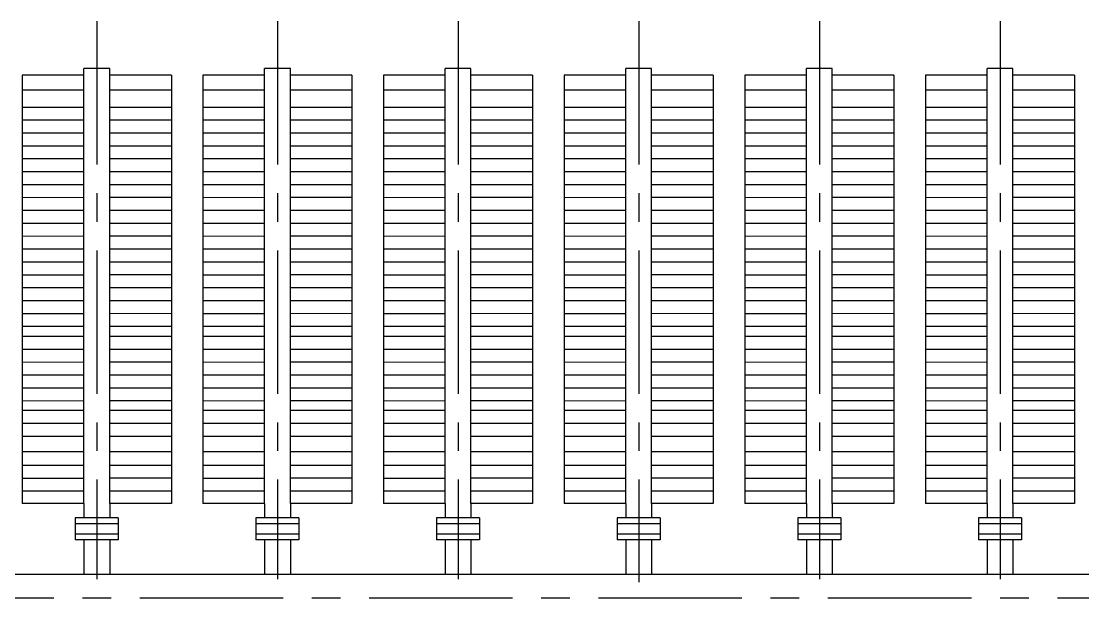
# Model space of a CAD drawing. Header units: inches. Extents: x -283 to 311, y 735 to 1155.
# Drawn here: x -179.5 to -86.9, y 892.9 to 943.2 of the extents above; entities that cross this region are included whole.
import ezdxf

# ---------------------------------------------------------------- set-up
doc = ezdxf.new("R2010")
doc.units = ezdxf.units.IN
doc.header["$LTSCALE"] = 10
doc.linetypes.add('CENTER', pattern=[2, 1.25, -0.25, 0.25, -0.25])
doc.layers.add('2中心线层', color=1, linetype='CENTER', lineweight=25)

msp = doc.modelspace()

# ---------------------------------------------------------------- linework, layer by layer
for p, q in [((-179.4106, 938.4765), (-179.4106, 901.0758)), ((-174.0356, 938.4765), (-179.4106, 938.4765)), ((-171.7856, 939.0533), (-174.0356, 939.0533)), ((-174.0356, 901.0758), (-174.0356, 939.0533)), ((-171.7856, 901.0758), (-171.7856, 939.0533)), ((-166.4106, 938.4765), (-171.7856, 938.4765)), ((-166.4106, 938.4765), (-166.4106, 901.0758)), ((-163.6606, 938.4765), (-163.6606, 901.0758)), ((-158.2856, 938.4765), (-163.6606, 938.4765)), ((-156.0356, 939.0533), (-158.2856, 939.0533)), ((-158.2856, 901.0758), (-158.2856, 939.0533)), ((-156.0356, 901.0758), (-156.0356, 939.0533)), ((-150.6606, 938.4765), (-156.0356, 938.4765)), ((-150.6606, 938.4765), (-150.6606, 901.0758)), ((-147.9106, 938.4765), (-147.9106, 901.0758)), ((-142.5356, 938.4765), (-147.9106, 938.4765)), ((-140.2856, 939.0533), (-142.5356, 939.0533)), ((-142.5356, 901.0758), (-142.5356, 939.0533)), ((-140.2856, 901.0758), (-140.2856, 939.0533)), ((-134.9106, 938.4765), (-140.2856, 938.4765)), ((-134.9106, 938.4765), (-134.9106, 901.0758)), ((-132.1606, 938.4765), (-132.1606, 901.0758)), ((-126.7856, 938.4765), (-132.1606, 938.4765)), ((-124.5356, 939.0533), (-126.7856, 939.0533)), ((-126.7856, 901.0758), (-126.7856, 939.0533)), ((-124.5356, 901.0758), (-124.5356, 939.0533)), ((-119.1606, 938.4765), (-124.5356, 938.4765)), ((-119.1606, 938.4765), (-119.1606, 901.0758)), ((-116.4106, 938.4765), (-116.4106, 901.0758)), ((-111.0356, 938.4765), (-116.4106, 938.4765)), ((-108.7856, 939.0533), (-111.0356, 939.0533)), ((-111.0356, 901.0758), (-111.0356, 939.0533)), ((-108.7856, 901.0758), (-108.7856, 939.0533)), ((-103.4106, 938.4765), (-108.7856, 938.4765)), ((-103.4106, 938.4765), (-103.4106, 901.0758)), ((-100.6606, 938.4765), (-100.6606, 901.0758)), ((-95.2856, 938.4765), (-100.6606, 938.4765)), ((-93.0356, 939.0533), (-95.2856, 939.0533)), ((-95.2856, 901.0758), (-95.2856, 939.0533)), ((-93.0356, 901.0758), (-93.0356, 939.0533)), ((-87.6606, 938.4765), (-93.0356, 938.4765)), ((-87.6606, 938.4765), (-87.6606, 901.0758)), ((-174.0356, 901.0758), (-174.0356, 937.7258)), ((-171.7856, 901.0758), (-171.7856, 937.7258)), ((-158.2856, 901.0758), (-158.2856, 937.7258)), ((-156.0356, 901.0758), (-156.0356, 937.7258)), ((-142.5356, 901.0758), (-142.5356, 937.7258)), ((-140.2856, 901.0758), (-140.2856, 937.7258)), ((-126.7856, 901.0758), (-126.7856, 937.7258)), ((-124.5356, 901.0758), (-124.5356, 937.7258)), ((-111.0356, 901.0758), (-111.0356, 937.7258)), ((-108.7856, 901.0758), (-108.7856, 937.7258)), ((-95.2856, 901.0758), (-95.2856, 937.7258)), ((-93.0356, 901.0758), (-93.0356, 937.7258)), ((-179.4106, 937.149), (-179.4106, 901.0758)), ((-174.0356, 937.149), (-179.4106, 937.149)), ((-166.4106, 937.149), (-171.7856, 937.149)), ((-166.4106, 937.149), (-166.4106, 901.0758)), ((-163.6606, 937.149), (-163.6606, 901.0758)), ((-158.2856, 937.149), (-163.6606, 937.149)), ((-150.6606, 937.149), (-156.0356, 937.149)), ((-150.6606, 937.149), (-150.6606, 901.0758)), ((-147.9106, 937.149), (-147.9106, 901.0758)), ((-142.5356, 937.149), (-147.9106, 937.149)), ((-134.9106, 937.149), (-140.2856, 937.149)), ((-134.9106, 937.149), (-134.9106, 901.0758)), ((-132.1606, 937.149), (-132.1606, 901.0758)), ((-126.7856, 937.149), (-132.1606, 937.149)), ((-119.1606, 937.149), (-124.5356, 937.149)), ((-119.1606, 937.149), (-119.1606, 901.0758)), ((-116.4106, 937.149), (-116.4106, 901.0758)), ((-111.0356, 937.149), (-116.4106, 937.149)), ((-103.4106, 937.149), (-108.7856, 937.149)), ((-103.4106, 937.149), (-103.4106, 901.0758)), ((-100.6606, 937.149), (-100.6606, 901.0758)), ((-95.2856, 937.149), (-100.6606, 937.149)), ((-87.6606, 937.149), (-93.0356, 937.149)), ((-87.6606, 937.149), (-87.6606, 901.0758)), ((-174.0347, 935.6521), (-179.4097, 935.649)), ((-166.4106, 935.6565), (-171.7847, 935.6534)), ((-158.2847, 935.6521), (-163.6597, 935.649)), ((-150.6606, 935.6565), (-156.0347, 935.6534)), ((-142.5347, 935.6521), (-147.9097, 935.649)), ((-134.9106, 935.6565), (-140.2847, 935.6534)), ((-126.7847, 935.6521), (-132.1597, 935.649)), ((-119.1606, 935.6565), (-124.5347, 935.6534)), ((-111.0347, 935.6521), (-116.4097, 935.649)), ((-103.4106, 935.6565), (-108.7847, 935.6534)), ((-95.2847, 935.6521), (-100.6597, 935.649)), ((-87.6606, 935.6565), (-93.0347, 935.6534)), ((-174.0341, 934.5271), (-179.4091, 934.524)), ((-174.0341, 934.5271), (-179.4091, 934.524)), ((-166.4106, 934.5315), (-171.7841, 934.5284)), ((-166.4106, 934.5315), (-171.7841, 934.5284)), ((-158.2841, 934.5271), (-163.6591, 934.524)), ((-158.2841, 934.5271), (-163.6591, 934.524)), ((-150.6606, 934.5315), (-156.0341, 934.5284)), ((-150.6606, 934.5315), (-156.0341, 934.5284)), ((-142.5341, 934.5271), (-147.9091, 934.524)), ((-142.5341, 934.5271), (-147.9091, 934.524)), ((-134.9106, 934.5315), (-140.2841, 934.5284)), ((-134.9106, 934.5315), (-140.2841, 934.5284)), ((-126.7841, 934.5271), (-132.1591, 934.524)), ((-126.7841, 934.5271), (-132.1591, 934.524)), ((-119.1606, 934.5315), (-124.5341, 934.5284)), ((-119.1606, 934.5315), (-124.5341, 934.5284)), ((-111.0341, 934.5271), (-116.4091, 934.524)), ((-111.0341, 934.5271), (-116.4091, 934.524)), ((-103.4106, 934.5315), (-108.7841, 934.5284)), ((-103.4106, 934.5315), (-108.7841, 934.5284)), ((-95.2841, 934.5271), (-100.6591, 934.524)), ((-95.2841, 934.5271), (-100.6591, 934.524)), ((-87.6606, 934.5315), (-93.0341, 934.5284)), ((-87.6606, 934.5315), (-93.0341, 934.5284)), ((-174.0334, 933.4021), (-179.4084, 933.399)), ((-174.0334, 933.4021), (-179.4084, 933.399)), ((-166.4106, 933.4065), (-171.7834, 933.4034)), ((-166.4106, 933.4065), (-171.7834, 933.4034)), ((-158.2834, 933.4021), (-163.6584, 933.399)), ((-158.2834, 933.4021), (-163.6584, 933.399)), ((-150.6606, 933.4065), (-156.0334, 933.4034)), ((-150.6606, 933.4065), (-156.0334, 933.4034)), ((-142.5334, 933.4021), (-147.9084, 933.399)), ((-142.5334, 933.4021), (-147.9084, 933.399)), ((-134.9106, 933.4065), (-140.2834, 933.4034)), ((-134.9106, 933.4065), (-140.2834, 933.4034)), ((-126.7834, 933.4021), (-132.1584, 933.399)), ((-126.7834, 933.4021), (-132.1584, 933.399)), ((-119.1606, 933.4065), (-124.5334, 933.4034)), ((-119.1606, 933.4065), (-124.5334, 933.4034)), ((-111.0334, 933.4021), (-116.4084, 933.399)), ((-111.0334, 933.4021), (-116.4084, 933.399)), ((-103.4106, 933.4065), (-108.7834, 933.4034)), ((-103.4106, 933.4065), (-108.7834, 933.4034)), ((-95.2834, 933.4021), (-100.6584, 933.399)), ((-95.2834, 933.4021), (-100.6584, 933.399)), ((-87.6606, 933.4065), (-93.0334, 933.4034)), ((-87.6606, 933.4065), (-93.0334, 933.4034)), ((-174.0328, 932.2771), (-179.4078, 932.274)), ((-174.0328, 932.2771), (-179.4078, 932.274)), ((-166.4106, 932.2815), (-171.7828, 932.2784)), ((-166.4106, 932.2815), (-171.7828, 932.2784)), ((-158.2828, 932.2771), (-163.6578, 932.274)), ((-158.2828, 932.2771), (-163.6578, 932.274)), ((-150.6606, 932.2815), (-156.0328, 932.2784)), ((-150.6606, 932.2815), (-156.0328, 932.2784)), ((-142.5328, 932.2771), (-147.9078, 932.274)), ((-142.5328, 932.2771), (-147.9078, 932.274)), ((-134.9106, 932.2815), (-140.2828, 932.2784)), ((-134.9106, 932.2815), (-140.2828, 932.2784)), ((-126.7828, 932.2771), (-132.1578, 932.274)), ((-126.7828, 932.2771), (-132.1578, 932.274)), ((-119.1606, 932.2815), (-124.5328, 932.2784)), ((-119.1606, 932.2815), (-124.5328, 932.2784)), ((-111.0328, 932.2771), (-116.4078, 932.274)), ((-111.0328, 932.2771), (-116.4078, 932.274)), ((-103.4106, 932.2815), (-108.7828, 932.2784)), ((-103.4106, 932.2815), (-108.7828, 932.2784)), ((-95.2828, 932.2771), (-100.6578, 932.274)), ((-95.2828, 932.2771), (-100.6578, 932.274)), ((-87.6606, 932.2815), (-93.0328, 932.2784)), ((-87.6606, 932.2815), (-93.0328, 932.2784)), ((-174.0321, 931.1521), (-179.4071, 931.149)), ((-174.0321, 931.1521), (-179.4071, 931.149)), ((-166.4106, 931.1565), (-171.7821, 931.1534)), ((-166.4106, 931.1565), (-171.7821, 931.1534)), ((-158.2821, 931.1521), (-163.6571, 931.149)), ((-158.2821, 931.1521), (-163.6571, 931.149)), ((-150.6606, 931.1565), (-156.0321, 931.1534)), ((-150.6606, 931.1565), (-156.0321, 931.1534)), ((-142.5321, 931.1521), (-147.9071, 931.149)), ((-142.5321, 931.1521), (-147.9071, 931.149)), ((-134.9106, 931.1565), (-140.2821, 931.1534)), ((-134.9106, 931.1565), (-140.2821, 931.1534)), ((-126.7821, 931.1521), (-132.1571, 931.149)), ((-126.7821, 931.1521), (-132.1571, 931.149)), ((-119.1606, 931.1565), (-124.5321, 931.1534)), ((-119.1606, 931.1565), (-124.5321, 931.1534)), ((-111.0321, 931.1521), (-116.4071, 931.149)), ((-111.0321, 931.1521), (-116.4071, 931.149)), ((-103.4106, 931.1565), (-108.7821, 931.1534)), ((-103.4106, 931.1565), (-108.7821, 931.1534)), ((-95.2821, 931.1521), (-100.6571, 931.149)), ((-95.2821, 931.1521), (-100.6571, 931.149)), ((-87.6606, 931.1565), (-93.0321, 931.1534)), ((-87.6606, 931.1565), (-93.0321, 931.1534)), ((-174.0315, 930.0271), (-179.4065, 930.024)), ((-174.0315, 930.0271), (-179.4065, 930.024)), ((-166.4106, 930.0315), (-171.7815, 930.0284)), ((-166.4106, 930.0315), (-171.7815, 930.0284)), ((-158.2815, 930.0271), (-163.6565, 930.024)), ((-158.2815, 930.0271), (-163.6565, 930.024)), ((-150.6606, 930.0315), (-156.0315, 930.0284)), ((-150.6606, 930.0315), (-156.0315, 930.0284)), ((-142.5315, 930.0271), (-147.9065, 930.024)), ((-142.5315, 930.0271), (-147.9065, 930.024)), ((-134.9106, 930.0315), (-140.2815, 930.0284)), ((-134.9106, 930.0315), (-140.2815, 930.0284)), ((-126.7815, 930.0271), (-132.1565, 930.024)), ((-126.7815, 930.0271), (-132.1565, 930.024)), ((-119.1606, 930.0315), (-124.5315, 930.0284)), ((-119.1606, 930.0315), (-124.5315, 930.0284)), ((-111.0315, 930.0271), (-116.4065, 930.024)), ((-111.0315, 930.0271), (-116.4065, 930.024)), ((-103.4106, 930.0315), (-108.7815, 930.0284)), ((-103.4106, 930.0315), (-108.7815, 930.0284)), ((-95.2815, 930.0271), (-100.6565, 930.024)), ((-95.2815, 930.0271), (-100.6565, 930.024)), ((-87.6606, 930.0315), (-93.0315, 930.0284)), ((-87.6606, 930.0315), (-93.0315, 930.0284)), ((-174.0308, 928.9021), (-179.4058, 928.899)), ((-174.0308, 928.9021), (-179.4058, 928.899)), ((-166.4106, 928.9065), (-171.7808, 928.9034)), ((-166.4106, 928.9065), (-171.7808, 928.9034)), ((-158.2808, 928.9021), (-163.6558, 928.899)), ((-158.2808, 928.9021), (-163.6558, 928.899)), ((-150.6606, 928.9065), (-156.0308, 928.9034)), ((-150.6606, 928.9065), (-156.0308, 928.9034)), ((-142.5308, 928.9021), (-147.9058, 928.899)), ((-142.5308, 928.9021), (-147.9058, 928.899)), ((-134.9106, 928.9065), (-140.2808, 928.9034)), ((-134.9106, 928.9065), (-140.2808, 928.9034)), ((-126.7808, 928.9021), (-132.1558, 928.899)), ((-126.7808, 928.9021), (-132.1558, 928.899)), ((-119.1606, 928.9065), (-124.5308, 928.9034)), ((-119.1606, 928.9065), (-124.5308, 928.9034)), ((-111.0308, 928.9021), (-116.4058, 928.899)), ((-111.0308, 928.9021), (-116.4058, 928.899)), ((-103.4106, 928.9065), (-108.7808, 928.9034)), ((-103.4106, 928.9065), (-108.7808, 928.9034)), ((-95.2808, 928.9021), (-100.6558, 928.899)), ((-95.2808, 928.9021), (-100.6558, 928.899)), ((-87.6606, 928.9065), (-93.0308, 928.9034)), ((-87.6606, 928.9065), (-93.0308, 928.9034)), ((-174.0302, 927.7771), (-179.4052, 927.774)), ((-174.0302, 927.7771), (-179.4052, 927.774)), ((-166.4106, 927.7815), (-171.7802, 927.7784)), ((-166.4106, 927.7815), (-171.7802, 927.7784)), ((-158.2802, 927.7771), (-163.6552, 927.774)), ((-158.2802, 927.7771), (-163.6552, 927.774)), ((-150.6606, 927.7815), (-156.0302, 927.7784)), ((-150.6606, 927.7815), (-156.0302, 927.7784)), ((-142.5302, 927.7771), (-147.9052, 927.774)), ((-142.5302, 927.7771), (-147.9052, 927.774)), ((-134.9106, 927.7815), (-140.2802, 927.7784)), ((-134.9106, 927.7815), (-140.2802, 927.7784)), ((-126.7802, 927.7771), (-132.1552, 927.774)), ((-126.7802, 927.7771), (-132.1552, 927.774)), ((-119.1606, 927.7815), (-124.5302, 927.7784)), ((-119.1606, 927.7815), (-124.5302, 927.7784)), ((-111.0302, 927.7771), (-116.4052, 927.774)), ((-111.0302, 927.7771), (-116.4052, 927.774)), ((-103.4106, 927.7815), (-108.7802, 927.7784)), ((-103.4106, 927.7815), (-108.7802, 927.7784)), ((-95.2802, 927.7771), (-100.6552, 927.774)), ((-95.2802, 927.7771), (-100.6552, 927.774)), ((-87.6606, 927.7815), (-93.0302, 927.7784)), ((-87.6606, 927.7815), (-93.0302, 927.7784)), ((-174.0295, 926.6521), (-179.4045, 926.649)), ((-166.4106, 926.6565), (-171.7795, 926.6534)), ((-158.2795, 926.6521), (-163.6545, 926.649)), ((-150.6606, 926.6565), (-156.0295, 926.6534)), ((-142.5295, 926.6521), (-147.9045, 926.649)), ((-134.9106, 926.6565), (-140.2795, 926.6534)), ((-126.7795, 926.6521), (-132.1545, 926.649)), ((-119.1606, 926.6565), (-124.5295, 926.6534)), ((-111.0295, 926.6521), (-116.4045, 926.649)), ((-103.4106, 926.6565), (-108.7795, 926.6534)), ((-95.2795, 926.6521), (-100.6545, 926.649)), ((-87.6606, 926.6565), (-93.0295, 926.6534)), ((-174.0288, 925.5271), (-179.4038, 925.524)), ((-166.4106, 925.5315), (-171.7788, 925.5284)), ((-158.2788, 925.5271), (-163.6538, 925.524)), ((-150.6606, 925.5315), (-156.0288, 925.5284)), ((-142.5288, 925.5271), (-147.9038, 925.524)), ((-134.9106, 925.5315), (-140.2788, 925.5284)), ((-126.7788, 925.5271), (-132.1538, 925.524)), ((-119.1606, 925.5315), (-124.5288, 925.5284)), ((-111.0288, 925.5271), (-116.4038, 925.524)), ((-103.4106, 925.5315), (-108.7788, 925.5284)), ((-95.2788, 925.5271), (-100.6538, 925.524)), ((-87.6606, 925.5315), (-93.0288, 925.5284)), ((-174.0282, 924.4021), (-179.4032, 924.399)), ((-166.4106, 924.4065), (-171.7782, 924.4034)), ((-158.2782, 924.4021), (-163.6532, 924.399)), ((-150.6606, 924.4065), (-156.0282, 924.4034)), ((-142.5282, 924.4021), (-147.9032, 924.399)), ((-134.9106, 924.4065), (-140.2782, 924.4034)), ((-126.7782, 924.4021), (-132.1532, 924.399)), ((-119.1606, 924.4065), (-124.5282, 924.4034)), ((-111.0282, 924.4021), (-116.4032, 924.399)), ((-103.4106, 924.4065), (-108.7782, 924.4034)), ((-95.2782, 924.4021), (-100.6532, 924.399)), ((-87.6606, 924.4065), (-93.0282, 924.4034)), ((-174.0275, 923.2771), (-179.4025, 923.274)), ((-166.4106, 923.2815), (-171.7775, 923.2784)), ((-158.2775, 923.2771), (-163.6525, 923.274)), ((-150.6606, 923.2815), (-156.0275, 923.2784)), ((-142.5275, 923.2771), (-147.9025, 923.274)), ((-134.9106, 923.2815), (-140.2775, 923.2784)), ((-126.7775, 923.2771), (-132.1525, 923.274)), ((-119.1606, 923.2815), (-124.5275, 923.2784)), ((-111.0275, 923.2771), (-116.4025, 923.274)), ((-103.4106, 923.2815), (-108.7775, 923.2784)), ((-95.2775, 923.2771), (-100.6525, 923.274)), ((-87.6606, 923.2815), (-93.0275, 923.2784)), ((-174.0269, 922.1521), (-179.4019, 922.149)), ((-166.4106, 922.1565), (-171.7769, 922.1534)), ((-158.2769, 922.1521), (-163.6519, 922.149)), ((-150.6606, 922.1565), (-156.0269, 922.1534)), ((-142.5269, 922.1521), (-147.9019, 922.149)), ((-134.9106, 922.1565), (-140.2769, 922.1534)), ((-126.7769, 922.1521), (-132.1519, 922.149)), ((-119.1606, 922.1565), (-124.5269, 922.1534)), ((-111.0269, 922.1521), (-116.4019, 922.149)), ((-103.4106, 922.1565), (-108.7769, 922.1534)), ((-95.2769, 922.1521), (-100.6519, 922.149)), ((-87.6606, 922.1565), (-93.0269, 922.1534)), ((-174.0262, 921.0271), (-179.4012, 921.024)), ((-166.4106, 921.0315), (-171.7762, 921.0284)), ((-158.2762, 921.0271), (-163.6512, 921.024)), ((-150.6606, 921.0315), (-156.0262, 921.0284)), ((-142.5262, 921.0271), (-147.9012, 921.024)), ((-134.9106, 921.0315), (-140.2762, 921.0284)), ((-126.7762, 921.0271), (-132.1512, 921.024)), ((-119.1606, 921.0315), (-124.5262, 921.0284)), ((-111.0262, 921.0271), (-116.4012, 921.024)), ((-103.4106, 921.0315), (-108.7762, 921.0284)), ((-95.2762, 921.0271), (-100.6512, 921.024)), ((-87.6606, 921.0315), (-93.0262, 921.0284)), ((-174.0256, 919.9021), (-179.4006, 919.899)), ((-166.4106, 919.9065), (-171.7756, 919.9034)), ((-158.2756, 919.9021), (-163.6506, 919.899)), ((-150.6606, 919.9065), (-156.0256, 919.9034)), ((-142.5256, 919.9021), (-147.9006, 919.899)), ((-134.9106, 919.9065), (-140.2756, 919.9034)), ((-126.7756, 919.9021), (-132.1506, 919.899)), ((-119.1606, 919.9065), (-124.5256, 919.9034)), ((-111.0256, 919.9021), (-116.4006, 919.899)), ((-103.4106, 919.9065), (-108.7756, 919.9034)), ((-95.2756, 919.9021), (-100.6506, 919.899)), ((-87.6606, 919.9065), (-93.0256, 919.9034)), ((-174.0249, 918.7771), (-179.3999, 918.774)), ((-166.4106, 918.7815), (-171.7749, 918.7784)), ((-158.2749, 918.7771), (-163.6499, 918.774)), ((-150.6606, 918.7815), (-156.0249, 918.7784)), ((-142.5249, 918.7771), (-147.8999, 918.774)), ((-134.9106, 918.7815), (-140.2749, 918.7784)), ((-126.7749, 918.7771), (-132.1499, 918.774)), ((-119.1606, 918.7815), (-124.5249, 918.7784)), ((-111.0249, 918.7771), (-116.3999, 918.774)), ((-103.4106, 918.7815), (-108.7749, 918.7784)), ((-95.2749, 918.7771), (-100.6499, 918.774)), ((-87.6606, 918.7815), (-93.0249, 918.7784)), ((-174.0243, 917.6521), (-179.3993, 917.649)), ((-166.4106, 917.6565), (-171.7743, 917.6534)), ((-158.2743, 917.6521), (-163.6493, 917.649)), ((-150.6606, 917.6565), (-156.0243, 917.6534)), ((-142.5243, 917.6521), (-147.8993, 917.649)), ((-134.9106, 917.6565), (-140.2743, 917.6534)), ((-126.7743, 917.6521), (-132.1493, 917.649)), ((-119.1606, 917.6565), (-124.5243, 917.6534)), ((-111.0243, 917.6521), (-116.3993, 917.649)), ((-103.4106, 917.6565), (-108.7743, 917.6534)), ((-95.2743, 917.6521), (-100.6493, 917.649)), ((-87.6606, 917.6565), (-93.0243, 917.6534)), ((-174.0236, 916.5271), (-179.3986, 916.524)), ((-166.4106, 916.5315), (-171.7736, 916.5284)), ((-158.2736, 916.5271), (-163.6486, 916.524)), ((-150.6606, 916.5315), (-156.0236, 916.5284)), ((-142.5236, 916.5271), (-147.8986, 916.524)), ((-134.9106, 916.5315), (-140.2736, 916.5284)), ((-126.7736, 916.5271), (-132.1486, 916.524)), ((-119.1606, 916.5315), (-124.5236, 916.5284)), ((-111.0236, 916.5271), (-116.3986, 916.524)), ((-103.4106, 916.5315), (-108.7736, 916.5284)), ((-95.2736, 916.5271), (-100.6486, 916.524)), ((-87.6606, 916.5315), (-93.0236, 916.5284)), ((-174.0231, 915.66), (-179.3981, 915.6569)), ((-166.4106, 915.6644), (-171.7731, 915.6613)), ((-158.2731, 915.66), (-163.6481, 915.6569)), ((-150.6606, 915.6644), (-156.0231, 915.6613)), ((-142.5231, 915.66), (-147.8981, 915.6569)), ((-134.9106, 915.6644), (-140.2731, 915.6613)), ((-126.7731, 915.66), (-132.1481, 915.6569)), ((-119.1606, 915.6644), (-124.5231, 915.6613)), ((-111.0231, 915.66), (-116.3981, 915.6569)), ((-103.4106, 915.6644), (-108.7731, 915.6613)), ((-95.2731, 915.66), (-100.6481, 915.6569)), ((-87.6606, 915.6644), (-93.0231, 915.6613)), ((-174.0225, 914.535), (-179.3974, 914.5319)), ((-166.4106, 914.5394), (-171.7725, 914.5363)), ((-158.2725, 914.535), (-163.6474, 914.5319)), ((-150.6606, 914.5394), (-156.0225, 914.5363)), ((-142.5225, 914.535), (-147.8974, 914.5319)), ((-134.9106, 914.5394), (-140.2725, 914.5363)), ((-126.7725, 914.535), (-132.1474, 914.5319)), ((-119.1606, 914.5394), (-124.5225, 914.5363)), ((-111.0225, 914.535), (-116.3974, 914.5319)), ((-103.4106, 914.5394), (-108.7725, 914.5363)), ((-95.2725, 914.535), (-100.6474, 914.5319)), ((-87.6606, 914.5394), (-93.0225, 914.5363)), ((-174.0218, 913.41), (-179.3968, 913.4069)), ((-166.4106, 913.4144), (-171.7718, 913.4113)), ((-158.2718, 913.41), (-163.6468, 913.4069)), ((-150.6606, 913.4144), (-156.0218, 913.4113)), ((-142.5218, 913.41), (-147.8968, 913.4069)), ((-134.9106, 913.4144), (-140.2718, 913.4113)), ((-126.7718, 913.41), (-132.1468, 913.4069)), ((-119.1606, 913.4144), (-124.5218, 913.4113)), ((-111.0218, 913.41), (-116.3968, 913.4069)), ((-103.4106, 913.4144), (-108.7718, 913.4113)), ((-95.2718, 913.41), (-100.6468, 913.4069)), ((-87.6606, 913.4144), (-93.0218, 913.4113)), ((-174.0211, 912.285), (-179.3961, 912.2819)), ((-166.4106, 912.2894), (-171.7711, 912.2863)), ((-158.2711, 912.285), (-163.6461, 912.2819)), ((-150.6606, 912.2894), (-156.0211, 912.2863)), ((-142.5211, 912.285), (-147.8961, 912.2819)), ((-134.9106, 912.2894), (-140.2711, 912.2863)), ((-126.7711, 912.285), (-132.1461, 912.2819)), ((-119.1606, 912.2894), (-124.5211, 912.2863)), ((-111.0211, 912.285), (-116.3961, 912.2819)), ((-103.4106, 912.2894), (-108.7711, 912.2863)), ((-95.2711, 912.285), (-100.6461, 912.2819)), ((-87.6606, 912.2894), (-93.0211, 912.2863)), ((-174.0205, 911.16), (-179.3955, 911.1569)), ((-166.4106, 911.1644), (-171.7705, 911.1613)), ((-158.2705, 911.16), (-163.6455, 911.1569)), ((-150.6606, 911.1644), (-156.0205, 911.1613)), ((-142.5205, 911.16), (-147.8955, 911.1569)), ((-134.9106, 911.1644), (-140.2705, 911.1613)), ((-126.7705, 911.16), (-132.1455, 911.1569)), ((-119.1606, 911.1644), (-124.5205, 911.1613)), ((-111.0205, 911.16), (-116.3955, 911.1569)), ((-103.4106, 911.1644), (-108.7705, 911.1613)), ((-95.2705, 911.16), (-100.6455, 911.1569)), ((-87.6606, 911.1644), (-93.0205, 911.1613)), ((-174.0198, 910.035), (-179.3948, 910.0319)), ((-166.4106, 910.0394), (-171.7698, 910.0363)), ((-158.2698, 910.035), (-163.6448, 910.0319)), ((-150.6606, 910.0394), (-156.0198, 910.0363)), ((-142.5198, 910.035), (-147.8948, 910.0319)), ((-134.9106, 910.0394), (-140.2698, 910.0363)), ((-126.7698, 910.035), (-132.1448, 910.0319)), ((-119.1606, 910.0394), (-124.5198, 910.0363)), ((-111.0198, 910.035), (-116.3948, 910.0319)), ((-103.4106, 910.0394), (-108.7698, 910.0363)), ((-95.2698, 910.035), (-100.6448, 910.0319)), ((-87.6606, 910.0394), (-93.0198, 910.0363)), ((-174.0193, 909.1939), (-179.3943, 909.1907)), ((-166.4106, 909.1983), (-171.7693, 909.1952)), ((-158.2693, 909.1939), (-163.6443, 909.1907)), ((-150.6606, 909.1983), (-156.0193, 909.1952)), ((-142.5193, 909.1939), (-147.8943, 909.1907)), ((-134.9106, 909.1983), (-140.2693, 909.1952)), ((-126.7693, 909.1939), (-132.1443, 909.1907)), ((-119.1606, 909.1983), (-124.5193, 909.1952)), ((-111.0193, 909.1939), (-116.3943, 909.1907)), ((-103.4106, 909.1983), (-108.7693, 909.1952)), ((-95.2693, 909.1939), (-100.6443, 909.1907)), ((-87.6606, 909.1983), (-93.0193, 909.1952)), ((-174.0187, 908.0689), (-179.3937, 908.0657)), ((-166.4106, 908.0733), (-171.7687, 908.0702)), ((-158.2687, 908.0689), (-163.6437, 908.0657)), ((-150.6606, 908.0733), (-156.0187, 908.0702)), ((-142.5187, 908.0689), (-147.8937, 908.0657)), ((-134.9106, 908.0733), (-140.2687, 908.0702)), ((-126.7687, 908.0689), (-132.1437, 908.0657)), ((-119.1606, 908.0733), (-124.5187, 908.0702)), ((-111.0187, 908.0689), (-116.3937, 908.0657)), ((-103.4106, 908.0733), (-108.7687, 908.0702)), ((-95.2687, 908.0689), (-100.6437, 908.0657)), ((-87.6606, 908.0733), (-93.0187, 908.0702)), ((-174.018, 906.9439), (-179.393, 906.9407)), ((-166.4106, 906.9483), (-171.768, 906.9452)), ((-158.268, 906.9439), (-163.643, 906.9407)), ((-150.6606, 906.9483), (-156.018, 906.9452)), ((-142.518, 906.9439), (-147.893, 906.9407)), ((-134.9106, 906.9483), (-140.268, 906.9452)), ((-126.768, 906.9439), (-132.143, 906.9407)), ((-119.1606, 906.9483), (-124.518, 906.9452)), ((-111.018, 906.9439), (-116.393, 906.9407)), ((-103.4106, 906.9483), (-108.768, 906.9452)), ((-95.268, 906.9439), (-100.643, 906.9407)), ((-87.6606, 906.9483), (-93.018, 906.9452)), ((-174.0173, 905.6014), (-179.3923, 905.5983)), ((-166.4106, 905.6058), (-171.7673, 905.6027)), ((-158.2673, 905.6014), (-163.6423, 905.5983)), ((-150.6606, 905.6058), (-156.0173, 905.6027)), ((-142.5173, 905.6014), (-147.8923, 905.5983)), ((-134.9106, 905.6058), (-140.2673, 905.6027)), ((-126.7673, 905.6014), (-132.1423, 905.5983)), ((-119.1606, 905.6058), (-124.5173, 905.6027)), ((-111.0173, 905.6014), (-116.3923, 905.5983)), ((-103.4106, 905.6058), (-108.7673, 905.6027)), ((-95.2673, 905.6014), (-100.6423, 905.5983)), ((-87.6606, 905.6058), (-93.0173, 905.6027)), ((-174.0166, 904.41), (-179.3916, 904.4069)), ((-166.4106, 904.4144), (-171.7666, 904.4113)), ((-158.2666, 904.41), (-163.6416, 904.4069)), ((-150.6606, 904.4144), (-156.0166, 904.4113)), ((-142.5166, 904.41), (-147.8916, 904.4069)), ((-134.9106, 904.4144), (-140.2666, 904.4113)), ((-126.7666, 904.41), (-132.1416, 904.4069)), ((-119.1606, 904.4144), (-124.5166, 904.4113)), ((-111.0166, 904.41), (-116.3916, 904.4069)), ((-103.4106, 904.4144), (-108.7666, 904.4113)), ((-95.2666, 904.41), (-100.6416, 904.4069)), ((-87.6606, 904.4144), (-93.0166, 904.4113)), ((-174.0159, 903.285), (-179.3909, 903.2819)), ((-166.4106, 903.2894), (-171.7659, 903.2863)), ((-158.2659, 903.285), (-163.6409, 903.2819)), ((-150.6606, 903.2894), (-156.0159, 903.2863)), ((-142.5159, 903.285), (-147.8909, 903.2819)), ((-134.9106, 903.2894), (-140.2659, 903.2863)), ((-126.7659, 903.285), (-132.1409, 903.2819)), ((-119.1606, 903.2894), (-124.5159, 903.2863)), ((-111.0159, 903.285), (-116.3909, 903.2819)), ((-103.4106, 903.2894), (-108.7659, 903.2863)), ((-95.2659, 903.285), (-100.6409, 903.2819)), ((-87.6606, 903.2894), (-93.0159, 903.2863)), ((-174.0153, 902.16), (-179.3903, 902.1569)), ((-166.4106, 902.1644), (-171.7653, 902.1613)), ((-158.2653, 902.16), (-163.6403, 902.1569)), ((-150.6606, 902.1644), (-156.0153, 902.1613)), ((-142.5153, 902.16), (-147.8903, 902.1569)), ((-134.9106, 902.1644), (-140.2653, 902.1613)), ((-126.7653, 902.16), (-132.1403, 902.1569)), ((-119.1606, 902.1644), (-124.5153, 902.1613)), ((-111.0153, 902.16), (-116.3903, 902.1569)), ((-103.4106, 902.1644), (-108.7653, 902.1613)), ((-95.2653, 902.16), (-100.6403, 902.1569)), ((-87.6606, 902.1644), (-93.0153, 902.1613)), ((-174.0356, 901.0758), (-179.4106, 901.0758)), ((-174.0356, 901.0758), (-179.4106, 901.0758)), ((-174.0356, 901.0758), (-179.4106, 901.0758)), ((-174.0356, 901.0758), (-174.0356, 899.8258)), ((-166.4106, 901.0758), (-171.7856, 901.0758)), ((-171.7856, 901.0758), (-171.7856, 899.8258)), ((-166.4106, 901.0758), (-171.7856, 901.0758)), ((-166.4106, 901.0758), (-171.7856, 901.0758)), ((-158.2856, 901.0758), (-163.6606, 901.0758)), ((-158.2856, 901.0758), (-163.6606, 901.0758)), ((-158.2856, 901.0758), (-163.6606, 901.0758)), ((-158.2856, 901.0758), (-158.2856, 899.8258)), ((-150.6606, 901.0758), (-156.0356, 901.0758)), ((-156.0356, 901.0758), (-156.0356, 899.8258)), ((-150.6606, 901.0758), (-156.0356, 901.0758)), ((-150.6606, 901.0758), (-156.0356, 901.0758)), ((-142.5356, 901.0758), (-147.9106, 901.0758)), ((-142.5356, 901.0758), (-147.9106, 901.0758)), ((-142.5356, 901.0758), (-147.9106, 901.0758)), ((-142.5356, 901.0758), (-142.5356, 899.8258)), ((-134.9106, 901.0758), (-140.2856, 901.0758)), ((-140.2856, 901.0758), (-140.2856, 899.8258)), ((-134.9106, 901.0758), (-140.2856, 901.0758)), ((-134.9106, 901.0758), (-140.2856, 901.0758)), ((-126.7856, 901.0758), (-132.1606, 901.0758)), ((-126.7856, 901.0758), (-132.1606, 901.0758)), ((-126.7856, 901.0758), (-132.1606, 901.0758)), ((-126.7856, 901.0758), (-126.7856, 899.8258)), ((-119.1606, 901.0758), (-124.5356, 901.0758)), ((-124.5356, 901.0758), (-124.5356, 899.8258)), ((-119.1606, 901.0758), (-124.5356, 901.0758)), ((-119.1606, 901.0758), (-124.5356, 901.0758)), ((-111.0356, 901.0758), (-116.4106, 901.0758)), ((-111.0356, 901.0758), (-116.4106, 901.0758)), ((-111.0356, 901.0758), (-116.4106, 901.0758)), ((-111.0356, 901.0758), (-111.0356, 899.8258)), ((-103.4106, 901.0758), (-108.7856, 901.0758)), ((-108.7856, 901.0758), (-108.7856, 899.8258)), ((-103.4106, 901.0758), (-108.7856, 901.0758)), ((-103.4106, 901.0758), (-108.7856, 901.0758)), ((-95.2856, 901.0758), (-100.6606, 901.0758)), ((-95.2856, 901.0758), (-100.6606, 901.0758)), ((-95.2856, 901.0758), (-100.6606, 901.0758)), ((-95.2856, 901.0758), (-95.2856, 899.8258)), ((-87.6606, 901.0758), (-93.0356, 901.0758)), ((-93.0356, 901.0758), (-93.0356, 899.8258)), ((-87.6606, 901.0758), (-93.0356, 901.0758)), ((-87.6606, 901.0758), (-93.0356, 901.0758)), ((-171.0356, 899.8258), (-174.7856, 899.8258)), ((-174.7856, 899.8258), (-174.7856, 897.9258)), ((-171.0356, 899.8258), (-171.0356, 897.9258)), ((-155.2856, 899.8258), (-159.0356, 899.8258)), ((-159.0356, 899.8258), (-159.0356, 897.9258)), ((-155.2856, 899.8258), (-155.2856, 897.9258)), ((-139.5356, 899.8258), (-143.2856, 899.8258)), ((-143.2856, 899.8258), (-143.2856, 897.9258)), ((-139.5356, 899.8258), (-139.5356, 897.9258)), ((-123.7856, 899.8258), (-127.5356, 899.8258)), ((-127.5356, 899.8258), (-127.5356, 897.9258)), ((-123.7856, 899.8258), (-123.7856, 897.9258)), ((-108.0356, 899.8258), (-111.7856, 899.8258)), ((-111.7856, 899.8258), (-111.7856, 897.9258)), ((-108.0356, 899.8258), (-108.0356, 897.9258)), ((-92.2856, 899.8258), (-96.0356, 899.8258)), ((-96.0356, 899.8258), (-96.0356, 897.9258)), ((-92.2856, 899.8258), (-92.2856, 897.9258)), ((-171.0356, 899.3258), (-174.7856, 899.3258)), ((-155.2856, 899.3258), (-159.0356, 899.3258)), ((-139.5356, 899.3258), (-143.2856, 899.3258)), ((-123.7856, 899.3258), (-127.5356, 899.3258)), ((-108.0356, 899.3258), (-111.7856, 899.3258)), ((-92.2856, 899.3258), (-96.0356, 899.3258)), ((-171.0356, 898.4258), (-174.7856, 898.4258)), ((-171.0356, 897.9258), (-174.7856, 897.9258)), ((-174.0356, 897.9258), (-174.0356, 894.9258)), ((-171.7856, 897.9258), (-171.7856, 894.9258)), ((-155.2856, 898.4258), (-159.0356, 898.4258)), ((-155.2856, 897.9258), (-159.0356, 897.9258)), ((-158.2856, 897.9258), (-158.2856, 894.9258)), ((-156.0356, 897.9258), (-156.0356, 894.9258)), ((-139.5356, 898.4258), (-143.2856, 898.4258)), ((-139.5356, 897.9258), (-143.2856, 897.9258)), ((-142.5356, 897.9258), (-142.5356, 894.9258)), ((-140.2856, 897.9258), (-140.2856, 894.9258)), ((-123.7856, 898.4258), (-127.5356, 898.4258)), ((-123.7856, 897.9258), (-127.5356, 897.9258)), ((-126.7856, 897.9258), (-126.7856, 894.9258)), ((-124.5356, 897.9258), (-124.5356, 894.9258)), ((-108.0356, 898.4258), (-111.7856, 898.4258)), ((-108.0356, 897.9258), (-111.7856, 897.9258)), ((-111.0356, 897.9258), (-111.0356, 894.9258)), ((-108.7856, 897.9258), (-108.7856, 894.9258)), ((-92.2856, 898.4258), (-96.0356, 898.4258)), ((-92.2856, 897.9258), (-96.0356, 897.9258)), ((-95.2856, 897.9258), (-95.2856, 894.9258)), ((-93.0356, 897.9258), (-93.0356, 894.9258)), ((-208.4106, 894.9258), (-64.7856, 894.9258))]:
    msp.add_line(p, q)
at = {"layer": '2中心线层'}
for p, q in [((-172.9106, 943.1708), (-172.9106, 894.5016)), ((-157.1606, 943.1708), (-157.1606, 894.5016)), ((-141.4106, 943.1708), (-141.4106, 894.5016)), ((-125.6606, 943.1708), (-125.6606, 894.2383)), ((-109.9106, 943.1708), (-109.9106, 894.5016)), ((-94.1606, 943.1708), (-94.1606, 894.5016)), ((-209.1606, 892.8633), (-57.9106, 892.8633))]:
    msp.add_line(p, q, dxfattribs=at)

doc.saveas('drawing.dxf')
